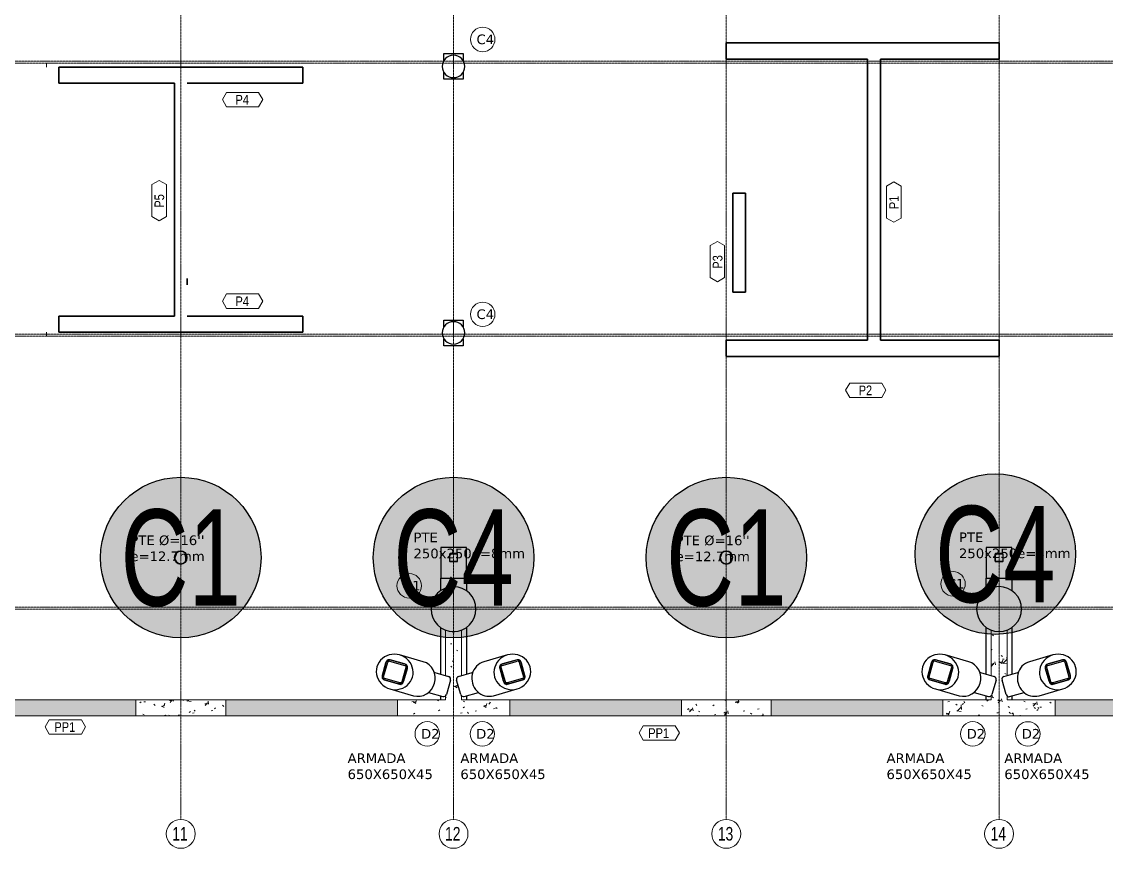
# Model space of a CAD drawing. Header units: millimetres. Extents: x 15962 to 71432, y 9666 to 72266.
# Drawn here: x 43343 to 60242, y 51482 to 64353 of the extents above; entities that cross this region are included whole.
import ezdxf
from ezdxf.enums import TextEntityAlignment as Align

# ---------------------------------------------------------------- set-up
doc = ezdxf.new("R2010")
doc.units = ezdxf.units.MM
doc.header["$LTSCALE"] = 2
doc.linetypes.add('Grid Line', pattern=[3.33375, 1.905, -0.47625, 0.47625, -0.47625])
doc.layers.add('CX', color=4, linetype='Continuous')
for name, color, linetype, lineweight in [('E_CIMENTACION-1', 254, 'Continuous', 18), ('E_CIMENTACION-2', 253, 'Continuous', 18), ('E_COLUMNAS-1', 1, 'Continuous', 25), ('E_DIM-1', 2, 'Continuous', 18), ('E_EJES', 8, 'Continuous', 9), ('E_EJES-1', 8, 'Grid Line', 9), ('E_MUROS-1', 10, 'Continuous', 18), ('E_MUROS-2', 253, 'Continuous', 18), ('E_MUROS-3', 2, 'Continuous', 35), ('E_TEXTO', 3, 'Continuous', 9)]:
    doc.layers.add(name, color=color, linetype=linetype, lineweight=lineweight)
doc.styles.add('Arial Narrow', font='verdana.ttf', dxfattribs={"height": 0.2})
doc.styles.add('Arial Narrow_1', font='', dxfattribs={"height": 0.3})
doc.styles.add('CX', font='ARIALUNI.ttf', dxfattribs={"width": 0.8, "height": 300})
doc.styles.add('Swis721 LtCn BT', font='swisscl.ttf', dxfattribs={"height": 0.42})
doc.styles.add('Yu Gothic UI Light', font='Yu Gothic UI Light.ttf', dxfattribs={"height": 0.3})
doc.styles.get('Arial Narrow_1').set_extended_font_data('Arial Narrow')
doc.dimstyles.new('CNI_COTAS_3_DECIMALES', dxfattribs={"dimscale": 0.3048, "dimtxt": 0.235657, "dimasz": 0.492126, "dimexe": 0.492126, "dimexo": 0.0625, "dimgap": 0.246063, "dimtad": 1, "dimdec": 3, "dimrnd": 0.001, "dimzin": 0, "dimdsep": 46, "dimtxsty": 'Yu Gothic UI Light', "dimblk1": 'OPEN30', "dimblk2": 'OPEN30', "dimsah": 1, "dimcen": 0.09, "dimdle": 0.246063, "dimazin": 0, "dimtfac": 1, "dimtdec": 4, "dimtix": 1, "dimtmove": 2, "dimatfit": 3, "dimfxl": 0.492126, "dimfxlon": 1, "dimtvp": 1, "dimtolj": 1, "dimtzin": 0, "dimlwd": 18, "dimlwe": 18, "dimarcsym": 2})
pattern_1 = [(50, (65902, -15123.9), (546.4937, -48.012), [57, -628.5]), (355, (65902, -15123.9), (-105.9267, 573.414), [45.5, -503]), (100.451, (65947.5, -15127.9), (441.0454, 525.2164), [48.5, -534.5]), (46.184, (65902, -14971.4), (813.123, -126.061), [85.5, -943]), (96.636, (65970, -14981.9), (711.9945, 742.252), [73, -801.5]), (351.184, (65902, -14971.4), (712.153, 742.122), [68.5, -754.5]), (21, (65978, -15009.4), (454.6974, -306.9377), [57, -628.5]), (326, (65978, -15009.4), (185.351, 552.8736), [45.5, -503]), (71.451, (66016, -15035.4), (640.377, 245.5415), [48.5, -534.5]), (37.5, (65902, -15123.88), (9.5104, 253.71993), [25, -471.5, 25, -485.5, -505]), (37.5, (65902, -15123.88), (9.5104, 253.71993), [-1007.5, 25, -479.5]), (7.5, (65902, -15123.88), (200.4608, 300.7382), [25, -266, 25, -460, -192.5]), (7.5, (65902, -15123.88), (200.4608, 300.7382), [-776.5, 25, -167.5]), (327.5, (65732, -15123.88), (406.9046, -17.34626), [25, -165.5, 25, -569, -788.5]), (327.5, (65732, -15123.88), (406.9046, -17.34626), [-785, 25, -763.5]), (317.5, (65656, -15123.88), (444.3365, 76.3765), [25, -222.5, 25, -369.5, -560]), (317.5, (65656, -15123.88), (444.3365, 76.3765), [-642.5, 25, -535])]

# ---------------------------------------------------------------- blocks, each defined once
blk = doc.blocks.new('CX')
at = {"layer": 'CX'}
h = blk.add_hatch(color=38, dxfattribs=at)
h.dxf.hatch_style = 1
h.paths.add_polyline_path([(0, -166.7, 1), (0, 166.7, 1)])
at = {"layer": 'CX', "color": 1}
blk.add_circle((0, 0), 166.7, dxfattribs=at)
at = {"layer": 'E_TEXTO', "color": 3, "style": 'CX', "width": 0.7}
blk.add_attdef('CX', text='', height=200, dxfattribs=at).set_placement((0, 0), align=Align.MIDDLE_CENTER)
blk = doc.blocks.new('EST_SCM_COLUMNA-METALICA-SECCION-CIRCULAR - EST_SCM_COLUMNA-TUBULAR-CIRCULAR_PTEØ_16__e_12_7mm-1354874-_0_00m_LOC COLUMNAS Y MUROS PISO 1')
at = {"layer": 'E_COLUMNAS-1'}
for radius, start, end in [(0.203, 360, 180), (0.203, 180, 360), (0.19, 0, 180), (0.19, 180, 0)]:
    blk.add_arc((0, 0), radius, start, end, dxfattribs=at)
blk = doc.blocks.new('EST_SCM_RECALCE_20 - EST_SCM_RECALCE_20-1579557-_0_00m_LOC COLUMNAS Y MUROS PISO 1')
at = {"layer": 'E_COLUMNAS-1'}
for p, q in [((-82.262, 142.582), (-83.062, 142.582)), ((-83.062, 142.582), (-83.062, 141.629)), ((-82.262, 141.629), (-82.262, 142.582)), ((-83.062, 141.629), (-82.262, 141.629)), ((-83.062, 141.235), (-83.062, 141.629)), ((-82.262, 141.629), (-82.262, 141.235)), ((-83.062, 138.633), (-83.062, 140.09)), ((-82.262, 140.09), (-82.262, 138.633)), ((-83.062, 137.832), (-83.062, 137.957)), ((-82.262, 137.957), (-82.262, 137.832))]:
    blk.add_line(p, q, dxfattribs=at)
blk = doc.blocks.new('EST_SCM_RECALCE_22 - EST_SCM_RECALCE_22-1579595-_0_00m_LOC COLUMNAS Y MUROS PISO 1')
at = {"layer": 'E_COLUMNAS-1'}
for p, q in [((-82.262, 142.582), (-83.062, 142.582)), ((-83.062, 142.582), (-83.062, 141.629)), ((-82.262, 141.629), (-82.262, 142.582)), ((-83.062, 141.629), (-82.262, 141.629)), ((-83.062, 141.235), (-83.062, 141.629)), ((-82.262, 141.629), (-82.262, 141.235)), ((-83.062, 138.633), (-83.062, 140.09)), ((-82.262, 140.09), (-82.262, 138.632)), ((-83.062, 137.832), (-83.062, 137.957)), ((-82.262, 137.957), (-82.262, 137.832))]:
    blk.add_line(p, q, dxfattribs=at)
blk = doc.blocks.new('EST_SCM_COLUMNA-METALICA-SECCION-CUADRADA - EST_SCM_COLUMNA-TUBULAR-CUADRADA_PTEØ_250x250e_8mm-3539288-_0_00m_LOC COLUMNAS Y MUROS PISO 1')
at = {"layer": 'E_COLUMNAS-1'}
for p, q in [((-0.125, 0.109), (-0.125, -0.109)), ((-0.117, -0.109), (-0.117, 0.109)), ((0.109, 0.125), (-0.109, 0.125)), ((-0.109, 0.117), (0.109, 0.117)), ((0.117, 0.109), (0.117, -0.109)), ((0.125, -0.109), (0.125, 0.109)), ((0.109, -0.117), (-0.109, -0.117)), ((-0.109, -0.125), (0.109, -0.125))]:
    blk.add_line(p, q, dxfattribs=at)
for centre, radius, start, end in [((-0.109, 0.109), 0.016, 90, 180), ((-0.109, 0.109), 0.008, 90, 180), ((0.109, 0.109), 0.016, 360, 90), ((0.109, 0.109), 0.008, 0, 90), ((-0.109, -0.109), 0.016, 180, 270), ((-0.109, -0.109), 0.008, 180, 270), ((0.109, -0.109), 0.016, 270, 360), ((0.109, -0.109), 0.008, 270, 360)]:
    blk.add_arc(centre, radius, start, end, dxfattribs=at)
blk = doc.blocks.new('EST_SCM_CAMISA_5 - EST_SCM_CAMISA_4-2886459-_0_00m_LOC COLUMNAS Y MUROS PISO 1')
at = {"layer": 'E_COLUMNAS-1'}
for p, q in [((-16.875, 138.609), (-16.767, 138.987)), ((-16.592, 139.07), (-16.195, 138.957)), ((-15.608, 139.023), (-16.342, 139.233)), ((-16.112, 138.8), (-16.22, 138.421)), ((-16.384, 138.335), (-16.781, 138.449)), ((-16.645, 138.175), (-15.91, 137.965))]:
    blk.add_line(p, q, dxfattribs=at)
at = {"layer": 'E_COLUMNAS-1', "flags": 128}
for points in [[(-16.342, 139.233), (-16.423, 139.25), (-16.505, 139.256), (-16.586, 139.251), (-16.666, 139.235), (-16.742, 139.207), (-16.813, 139.17), (-16.878, 139.123), (-16.935, 139.068), (-16.982, 139.005), (-17.02, 138.936), (-17.048, 138.862), (-17.063, 138.786), (-17.068, 138.707), (-17.06, 138.628), (-17.041, 138.551), (-17.011, 138.477), (-16.971, 138.408), (-16.92, 138.345), (-16.861, 138.289), (-16.795, 138.241), (-16.722, 138.203), (-16.645, 138.175)], [(-16.767, 138.987), (-16.755, 139.015), (-16.737, 139.039), (-16.713, 139.059), (-16.685, 139.072), (-16.654, 139.078), (-16.623, 139.078), (-16.592, 139.07)], [(-16.645, 138.175), (-16.564, 138.158), (-16.483, 138.152), (-16.401, 138.157), (-16.321, 138.174), (-16.245, 138.201), (-16.174, 138.238), (-16.109, 138.285), (-16.052, 138.34), (-16.005, 138.403), (-15.967, 138.472), (-15.94, 138.546), (-15.924, 138.623), (-15.919, 138.701), (-15.927, 138.78), (-15.946, 138.857), (-15.976, 138.931), (-16.016, 139), (-16.067, 139.063), (-16.126, 139.119), (-16.192, 139.167), (-16.265, 139.205), (-16.342, 139.233)], [(-16.195, 138.957), (-16.166, 138.942), (-16.141, 138.92), (-16.122, 138.893), (-16.111, 138.863), (-16.107, 138.832), (-16.112, 138.8)], [(-16.781, 138.449), (-16.809, 138.46), (-16.834, 138.477), (-16.854, 138.498), (-16.869, 138.524), (-16.877, 138.552), (-16.88, 138.58), (-16.875, 138.609)], [(-16.22, 138.421), (-16.231, 138.395), (-16.248, 138.372), (-16.27, 138.353), (-16.296, 138.339), (-16.325, 138.331), (-16.355, 138.33), (-16.384, 138.335)]]:
    blk.add_lwpolyline(points, dxfattribs=at)
at = {"layer": 'E_COLUMNAS-1'}
blk.add_ellipse((-15.759, 138.494), major_axis=(0.151, 0.529), ratio=0.954563, start_param=3.141593, end_param=6.283185, dxfattribs=at)
blk = doc.blocks.new('EST_SCM_CAMISA_6 - EST_SCM_CAMISA_4-2886477-_0_00m_LOC COLUMNAS Y MUROS PISO 1')
at = {"layer": 'E_COLUMNAS-1'}
for p, q in [((-12.982, 139.233), (-13.716, 139.023)), ((-13.129, 138.957), (-12.732, 139.07)), ((-12.558, 138.987), (-12.449, 138.609)), ((-13.104, 138.421), (-13.212, 138.8)), ((-12.543, 138.449), (-12.94, 138.335)), ((-13.414, 137.965), (-12.679, 138.175))]:
    blk.add_line(p, q, dxfattribs=at)
at = {"layer": 'E_COLUMNAS-1', "flags": 128}
for points in [[(-12.679, 138.175), (-12.602, 138.203), (-12.53, 138.241), (-12.463, 138.289), (-12.404, 138.345), (-12.354, 138.408), (-12.313, 138.477), (-12.283, 138.551), (-12.264, 138.628), (-12.257, 138.707), (-12.261, 138.786), (-12.277, 138.862), (-12.304, 138.936), (-12.342, 139.005), (-12.39, 139.068), (-12.446, 139.123), (-12.511, 139.17), (-12.582, 139.207), (-12.658, 139.235), (-12.738, 139.251), (-12.82, 139.256), (-12.901, 139.25), (-12.982, 139.233)], [(-12.982, 139.233), (-13.059, 139.205), (-13.132, 139.167), (-13.198, 139.119), (-13.257, 139.063), (-13.308, 139), (-13.348, 138.931), (-13.378, 138.857), (-13.397, 138.78), (-13.405, 138.701), (-13.401, 138.623), (-13.385, 138.546), (-13.357, 138.472), (-13.32, 138.403), (-13.272, 138.34), (-13.215, 138.285), (-13.15, 138.238), (-13.079, 138.201), (-13.003, 138.174), (-12.923, 138.157), (-12.842, 138.152), (-12.76, 138.158), (-12.679, 138.175)], [(-13.212, 138.8), (-13.217, 138.832), (-13.213, 138.863), (-13.202, 138.893), (-13.183, 138.92), (-13.158, 138.942), (-13.129, 138.957)], [(-12.732, 139.07), (-12.701, 139.078), (-12.67, 139.078), (-12.639, 139.072), (-12.611, 139.059), (-12.588, 139.039), (-12.569, 139.015), (-12.558, 138.987)], [(-12.449, 138.609), (-12.445, 138.58), (-12.447, 138.552), (-12.455, 138.524), (-12.47, 138.498), (-12.491, 138.477), (-12.515, 138.46), (-12.543, 138.449)], [(-12.94, 138.335), (-12.969, 138.33), (-12.999, 138.331), (-13.028, 138.339), (-13.054, 138.353), (-13.076, 138.372), (-13.093, 138.395), (-13.104, 138.42)]]:
    blk.add_lwpolyline(points, dxfattribs=at)
at = {"layer": 'E_COLUMNAS-1'}
blk.add_ellipse((-13.565, 138.494), major_axis=(-0.151, 0.529), ratio=0.954563, start_param=0, end_param=3.141593, dxfattribs=at)
blk = doc.blocks.new('EST_SCM_CAMISA_8 - EST_SCM_CAMISA_4-2886513-_0_00m_LOC COLUMNAS Y MUROS PISO 1')
at = {"layer": 'E_COLUMNAS-1'}
for p, q in [((-29.982, 139.233), (-30.716, 139.023)), ((-30.129, 138.957), (-29.732, 139.07)), ((-29.558, 138.987), (-29.449, 138.609)), ((-30.104, 138.421), (-30.212, 138.8)), ((-29.543, 138.449), (-29.94, 138.335)), ((-30.414, 137.965), (-29.679, 138.175))]:
    blk.add_line(p, q, dxfattribs=at)
at = {"layer": 'E_COLUMNAS-1', "flags": 128}
for points in [[(-29.679, 138.175), (-29.602, 138.203), (-29.53, 138.241), (-29.463, 138.289), (-29.404, 138.345), (-29.354, 138.408), (-29.313, 138.477), (-29.283, 138.551), (-29.264, 138.628), (-29.257, 138.707), (-29.261, 138.786), (-29.277, 138.862), (-29.304, 138.936), (-29.342, 139.005), (-29.39, 139.068), (-29.446, 139.123), (-29.511, 139.17), (-29.582, 139.207), (-29.658, 139.235), (-29.738, 139.251), (-29.82, 139.256), (-29.901, 139.25), (-29.982, 139.233)], [(-29.982, 139.233), (-30.059, 139.205), (-30.132, 139.167), (-30.198, 139.119), (-30.257, 139.063), (-30.308, 139), (-30.348, 138.931), (-30.378, 138.857), (-30.397, 138.78), (-30.405, 138.701), (-30.401, 138.623), (-30.385, 138.546), (-30.357, 138.472), (-30.32, 138.403), (-30.272, 138.34), (-30.215, 138.285), (-30.15, 138.238), (-30.079, 138.201), (-30.003, 138.174), (-29.923, 138.157), (-29.842, 138.152), (-29.76, 138.158), (-29.679, 138.175)], [(-30.212, 138.8), (-30.217, 138.832), (-30.213, 138.863), (-30.202, 138.893), (-30.183, 138.92), (-30.158, 138.942), (-30.129, 138.957)], [(-29.732, 139.07), (-29.701, 139.078), (-29.67, 139.078), (-29.639, 139.072), (-29.611, 139.059), (-29.588, 139.039), (-29.569, 139.015), (-29.558, 138.987)], [(-29.449, 138.609), (-29.445, 138.58), (-29.447, 138.552), (-29.455, 138.524), (-29.47, 138.498), (-29.491, 138.477), (-29.515, 138.46), (-29.543, 138.449)], [(-29.94, 138.335), (-29.969, 138.33), (-29.999, 138.331), (-30.028, 138.339), (-30.054, 138.353), (-30.076, 138.372), (-30.093, 138.395), (-30.104, 138.421)]]:
    blk.add_lwpolyline(points, dxfattribs=at)
at = {"layer": 'E_COLUMNAS-1'}
blk.add_ellipse((-30.565, 138.494), major_axis=(-0.151, 0.529), ratio=0.954563, start_param=0, end_param=3.141593, dxfattribs=at)
blk = doc.blocks.new('EST_SCM_CAMISA_9 - EST_SCM_CAMISA_4-2886757-_0_00m_LOC COLUMNAS Y MUROS PISO 1')
at = {"layer": 'E_COLUMNAS-1'}
for p, q in [((-33.875, 138.609), (-33.767, 138.987)), ((-33.592, 139.07), (-33.195, 138.957)), ((-32.608, 139.023), (-33.342, 139.233)), ((-33.112, 138.8), (-33.22, 138.421)), ((-33.384, 138.335), (-33.781, 138.449)), ((-33.645, 138.175), (-32.91, 137.965))]:
    blk.add_line(p, q, dxfattribs=at)
at = {"layer": 'E_COLUMNAS-1', "flags": 128}
for points in [[(-33.342, 139.233), (-33.423, 139.25), (-33.505, 139.256), (-33.586, 139.251), (-33.666, 139.235), (-33.742, 139.207), (-33.813, 139.17), (-33.878, 139.123), (-33.935, 139.068), (-33.982, 139.005), (-34.02, 138.936), (-34.048, 138.862), (-34.063, 138.786), (-34.068, 138.707), (-34.06, 138.628), (-34.041, 138.551), (-34.011, 138.477), (-33.971, 138.408), (-33.92, 138.345), (-33.861, 138.289), (-33.795, 138.241), (-33.722, 138.203), (-33.645, 138.175)], [(-33.767, 138.987), (-33.755, 139.015), (-33.737, 139.039), (-33.713, 139.059), (-33.685, 139.072), (-33.654, 139.078), (-33.623, 139.078), (-33.592, 139.07)], [(-33.645, 138.175), (-33.564, 138.158), (-33.483, 138.152), (-33.401, 138.157), (-33.321, 138.174), (-33.245, 138.201), (-33.174, 138.238), (-33.109, 138.285), (-33.052, 138.34), (-33.005, 138.403), (-32.967, 138.472), (-32.94, 138.546), (-32.924, 138.623), (-32.919, 138.701), (-32.927, 138.78), (-32.946, 138.857), (-32.976, 138.931), (-33.016, 139), (-33.067, 139.063), (-33.126, 139.119), (-33.192, 139.167), (-33.265, 139.205), (-33.342, 139.233)], [(-33.195, 138.957), (-33.166, 138.942), (-33.141, 138.92), (-33.122, 138.893), (-33.111, 138.863), (-33.107, 138.832), (-33.112, 138.8)], [(-33.781, 138.449), (-33.809, 138.46), (-33.834, 138.477), (-33.854, 138.498), (-33.869, 138.524), (-33.877, 138.552), (-33.88, 138.58), (-33.875, 138.609)], [(-33.22, 138.421), (-33.231, 138.395), (-33.248, 138.372), (-33.27, 138.353), (-33.296, 138.339), (-33.325, 138.331), (-33.355, 138.33), (-33.384, 138.335)]]:
    blk.add_lwpolyline(points, dxfattribs=at)
at = {"layer": 'E_COLUMNAS-1'}
blk.add_ellipse((-32.759, 138.494), major_axis=(0.151, 0.529), ratio=0.954563, start_param=3.141593, end_param=6.283185, dxfattribs=at)
blk = doc.blocks.new('Grid - CNI_NOMBRE EJES-372759-_0_00m_LOC COLUMNAS Y MUROS PISO 1')
at = {"layer": 'E_EJES'}
blk.add_circle((0, 0), 0.003, dxfattribs=at)
blk = doc.blocks.new('CNI_TAG COLUMNAS CONCRETO MARCA - CNI_COLUMNA CONCRETO-582370-_0_00m_LOC COLUMNAS Y MUROS PISO 1')
at = {"layer": 'E_TEXTO'}
for start, end in [(360, 180), (180, 360)]:
    blk.add_arc((0.00026, -0.00015), 0.00254, start, end, dxfattribs=at)
blk = doc.blocks.new('CNI_TAG PANTALLAS Y CONTENCIONES_MARCA - CNI_TAG PANTALLA_MARCA-583536-_0_00m_LOC COLUMNAS Y MUROS PISO 1')
at = {"layer": 'E_TEXTO'}
for p, q in [((-0.00291, 0.00304), (-0.00377, 0.00155)), ((0.00374, 0.00304), (-0.00291, 0.00304)), ((0.00461, 0.00155), (0.00374, 0.00304)), ((-0.00377, 0.00155), (-0.00291, 0.00005)), ((-0.00291, 0.00005), (0.00374, 0.00005)), ((0.00374, 0.00005), (0.00461, 0.00155))]:
    blk.add_line(p, q, dxfattribs=at)
blk = doc.blocks.new('_Open30')
at = {"color": 0, "linetype": 'ByBlock', "lineweight": -2}
for p, q in [((-1, 0), (0, 0)), ((0, 0), (-1, 0)), ((0, 0), (-1, 0))]:
    blk.add_line(p, q, dxfattribs=at)
blk = doc.blocks.new('*D46')
at = {"layer": 'Defpoints', "color": 0, "transparency": 16777216}
for p in [(43727, 63645), (43802, 63707), (43802, 63645)]:
    blk.add_point(p, dxfattribs=at)
at = {"layer": 'E_DIM-1', "color": 0, "lineweight": 18, "transparency": 16777216}
for p, q in [((43727, 63707), (43727, 63707)), ((43727, 63707), (43727, 63645)), ((43727, 63645), (43727, 63645))]:
    blk.add_line(p, q, dxfattribs=at)
at = {"layer": 'E_DIM-1', "color": 0, "lineweight": 18, "transparency": 16777216, "xscale": 0.15, "yscale": 0.15, "zscale": 0.15}
for p, rotation in [((43727, 63707), 90), ((43727, 63645), 270)]:
    blk.add_blockref('_Open30', p, dxfattribs=dict(at, rotation=rotation))
at = {"layer": 'E_DIM-1', "color": 0, "transparency": 16777216, "insert": (43618, 63964), "char_height": 0.3, "width": 0.828, "attachment_point": 1, "rotation": 90, "line_spacing_factor": 1.142579, "style": 'Yu Gothic UI Light'}
blk.add_mtext('\\A1;62.422', dxfattribs=at)
blk = doc.blocks.new('*D47')
at = {"layer": 'Defpoints', "color": 0, "transparency": 16777216}
for p in [(43802, 59520), (43727, 59457), (43802, 59457)]:
    blk.add_point(p, dxfattribs=at)
at = {"layer": 'E_DIM-1', "color": 0, "lineweight": 18, "transparency": 16777216}
for p, q in [((43727, 59520), (43727, 59520)), ((43727, 59520), (43727, 59457)), ((43727, 59457), (43727, 59457))]:
    blk.add_line(p, q, dxfattribs=at)
at = {"layer": 'E_DIM-1', "color": 0, "lineweight": 18, "transparency": 16777216, "xscale": 0.15, "yscale": 0.15, "zscale": 0.15}
for p, rotation in [((43727, 59520), 90), ((43727, 59457), 270)]:
    blk.add_blockref('_Open30', p, dxfattribs=dict(at, rotation=rotation))
at = {"layer": 'E_DIM-1', "color": 0, "transparency": 16777216, "insert": (43618, 59257), "char_height": 0.3, "width": 0.828, "attachment_point": 1, "rotation": 90, "line_spacing_factor": 1.142579, "style": 'Yu Gothic UI Light'}
blk.add_mtext('\\A1;62.578', dxfattribs=at)

msp = doc.modelspace()

# ---------------------------------------------------------------- hatches: boundary and pattern name
at = {"layer": 'E_CIMENTACION-1'}
h = msp.add_hatch(dxfattribs=at)
h.set_pattern_fill('FP_1', color=256, scale=500, style=0, pattern_type=2)
h.set_pattern_definition(pattern_1)
h.paths.add_polyline_path([(50536.3591, 53542.322), (50945.9505, 53542.322), (50945.9505, 53792.322), (50195.9505, 53792.322), (50195.9505, 53854.884), (50188.4362, 53863.2629), (50182.5941, 53876.0556), (50118.0262, 54102.0113), (50116.2269, 54115.9598), (50118.6465, 54129.6987), (50125.0482, 54141.8831), (50134.8054, 54151.3203), (50146.9629, 54157.0866), (50195.9505, 54171.3317), (50195.9505, 54880.9378), (50161.5371, 54869.2561), (50116.6346, 54860.3244), (50070.9505, 54857.3301), (50025.2663, 54860.3244), (49980.3638, 54869.2561), (49945.9505, 54880.9378), (49945.9505, 54171.0913), (49994.9381, 54157.0866), (50007.0956, 54151.3203), (50016.8527, 54141.8831), (50023.2544, 54129.6987), (50025.674, 54115.9598), (50023.8747, 54102.0113), (49959.3069, 53876.0556), (49953.4648, 53863.2629), (49945.9505, 53854.884), (49945.9505, 53792.322), (49195.9505, 53792.322), (49195.9505, 53542.322), (50111.3646, 53542.322)])
h = msp.add_hatch(dxfattribs=at)
h.set_pattern_fill('FP_1', color=256, scale=500, style=0, pattern_type=2)
h.set_pattern_definition(pattern_1)
h.paths.add_polyline_path([(59036.2479, 53542.322), (59445.9505, 53542.322), (59445.9505, 53792.322), (58695.9505, 53792.322), (58695.9505, 53854.4531), (58688.1273, 53863.18), (58682.2877, 53875.9739), (58617.7643, 54101.9423), (58615.9678, 54115.8911), (58618.3902, 54129.6294), (58624.7943, 54141.8124), (58634.5534, 54151.2475), (58646.7121, 54157.0111), (58695.9505, 54171.2772), (58695.9505, 54880.9378), (58661.5371, 54869.2561), (58616.6346, 54860.3244), (58570.9505, 54857.3301), (58525.2663, 54860.3244), (58480.3638, 54869.2561), (58445.9505, 54880.9378), (58445.9505, 54171.0913), (58494.9381, 54157.0866), (58507.0956, 54151.3203), (58516.8527, 54141.8831), (58523.2544, 54129.6987), (58525.674, 54115.9598), (58523.8747, 54102.0113), (58459.3069, 53876.0556), (58453.4648, 53863.2629), (58445.9505, 53854.884), (58445.9505, 53792.322), (57695.9505, 53792.322), (57695.9505, 53542.322), (58611.2535, 53542.322)])
h = msp.add_hatch(dxfattribs=at)
h.set_pattern_fill('FP_1', color=256, scale=500, style=0, pattern_type=2)
h.set_pattern_definition(pattern_1)
h.paths.add_polyline_path([(45121.0439, 53542.322), (46521.0439, 53542.322), (46521.0439, 53792.322), (45121.0439, 53792.322)])
h = msp.add_hatch(dxfattribs=at)
h.set_pattern_fill('FP_1', color=256, scale=500, style=0, pattern_type=2)
h.set_pattern_definition(pattern_1)
h.paths.add_polyline_path([(53936.3146, 53542.322), (55021.0439, 53542.322), (55021.0439, 53792.322), (53621.0439, 53792.322), (53621.0439, 53542.322)])
at = {"layer": 'E_MUROS-1'}
h = msp.add_hatch(color=256, dxfattribs=at)
h.paths.add_polyline_path([(46521.0439, 53542.322), (49195.9505, 53542.322), (49195.9505, 53792.322), (46521.0439, 53792.322)])
h.paths.add_polyline_path([(57695.9505, 53542.322), (57695.9505, 53792.322), (55021.0439, 53792.322), (55021.0439, 53542.322), (57336.2702, 53542.322)])
h.paths.add_polyline_path([(36621.0439, 53542.322), (36621.0439, 53792.322), (33945.9505, 53792.322), (33945.9505, 53542.322)])
h.paths.add_polyline_path([(38021.0439, 53542.322), (40695.9505, 53542.322), (40695.9505, 53792.322), (38021.0439, 53792.322)])
h.paths.add_polyline_path([(53621.0439, 53542.322), (53621.0439, 53792.322), (50945.9505, 53792.322), (50945.9505, 53542.322)])
h.paths.add_polyline_path([(42445.9505, 53542.322), (45121.0439, 53542.322), (45121.0439, 53792.322), (42445.9505, 53792.322)])
h = msp.add_hatch(color=256, dxfattribs=at)
h.paths.add_polyline_path([(69396.2849, 53542.322), (69396.2849, 53792.322), (67945.8451, 53792.322), (67945.8451, 53542.322)])
h.paths.add_polyline_path([(66195.8451, 53542.322), (66195.8451, 53792.322), (63521.0439, 53792.322), (63521.0439, 53542.322), (65836.159, 53542.322)])
h.paths.add_polyline_path([(62121.0439, 53542.322), (62121.0439, 53792.322), (59445.9505, 53792.322), (59445.9505, 53542.322), (60736.2257, 53542.322)])

# ---------------------------------------------------------------- linework, layer by layer
at = {"layer": 'E_CIMENTACION-2'}
for p, q in [((49945.9505, 54170.8502), (49945.9505, 54880.9378)), ((50195.9505, 54880.9378), (50195.9505, 54170.8502)), ((58445.9505, 54170.8502), (58445.9505, 54880.9378)), ((58695.9505, 54880.9378), (58695.9505, 54170.8455)), ((45121.0439, 53542.322), (45121.0439, 53792.322)), ((45121.0439, 53792.322), (46521.0439, 53792.322)), ((46521.0439, 53792.322), (46521.0439, 53542.322)), ((49195.9505, 53542.322), (49195.9505, 53792.322)), ((49195.9505, 53792.322), (49945.9505, 53792.322)), ((49945.9505, 53792.322), (49945.9505, 53854.884)), ((50195.9505, 53854.884), (50195.9505, 53792.322)), ((50195.9505, 53792.322), (50945.9505, 53792.322)), ((50945.9505, 53792.322), (50945.9505, 53542.322)), ((53621.0439, 53542.322), (53621.0439, 53792.322)), ((53621.0439, 53792.322), (55021.0439, 53792.322)), ((55021.0439, 53792.322), (55021.0439, 53542.322)), ((57695.9505, 53542.322), (57695.9505, 53792.322)), ((57695.9505, 53792.322), (58445.9505, 53792.322)), ((58445.9505, 53792.322), (58445.9505, 53854.884)), ((58695.9505, 53854.4531), (58695.9505, 53792.322)), ((58695.9505, 53792.322), (59445.9505, 53792.322)), ((59445.9505, 53792.322), (59445.9505, 53542.322)), ((46521.0439, 53542.322), (45121.0439, 53542.322)), ((50945.9505, 53542.322), (49195.9505, 53542.322)), ((55021.0439, 53542.322), (53621.0439, 53542.322)), ((59445.9505, 53542.322), (57695.9505, 53542.322))]:
    msp.add_line(p, q, dxfattribs=at)
at = {"layer": 'E_COLUMNAS-1'}
for p, q in [((49921.0309, 63857.3301), (50221.0309, 63857.3301)), ((49921.0309, 63747.0217), (49921.0309, 63857.3301)), ((50221.0309, 63857.3301), (50221.0309, 63747.0217)), ((49921.0309, 63500.0605), (49921.0309, 63567.6385)), ((50221.0309, 63567.6385), (50221.0309, 63514.2612)), ((49921.0309, 63457.3301), (49921.0309, 63500.0605)), ((50221.0309, 63457.3301), (49921.0309, 63457.3301)), ((50221.0309, 63514.2612), (50221.0309, 63457.3301)), ((49921.0383, 59707.3301), (50221.0383, 59707.3301)), ((49921.0383, 59597.0217), (49921.0383, 59707.3301)), ((50221.0383, 59707.3301), (50221.0383, 59597.0217)), ((49921.0383, 59307.3301), (49921.0383, 59417.6385)), ((50221.0383, 59417.6385), (50221.0383, 59307.3301)), ((50221.0383, 59307.3301), (49921.0383, 59307.3301)), ((49307.2767, 54352.9963), (49081.2278, 54417.2937)), ((49317.997, 54349.6359), (49081.2857, 54417.2772)), ((51060.6152, 54417.2772), (50823.904, 54349.6359)), ((51060.6731, 54417.2937), (50834.6242, 54352.9963)), ((57807.2767, 54352.9963), (57581.2278, 54417.2937)), ((57817.997, 54349.6359), (57581.2857, 54417.2772)), ((59560.759, 54417.2636), (59324.0344, 54349.6689)), ((59560.8075, 54417.2774), (59334.3859, 54352.874)), ((49023.5888, 54386.9632), (48958.9942, 54161.0151)), ((48981.6581, 54154.5388), (49046.2527, 54380.4869)), ((49075.1011, 54395.6439), (49311.8124, 54328.0026)), ((49328.2916, 54299.893), (49263.697, 54073.9449)), ((49286.3608, 54067.4686), (49350.9555, 54293.4167)), ((50790.9455, 54293.4167), (50855.5401, 54067.4686)), ((50878.204, 54073.9449), (50813.6093, 54299.893)), ((50830.0886, 54328.0026), (51066.7998, 54395.6439)), ((51095.6483, 54380.4869), (51160.2429, 54154.5388)), ((51182.9067, 54161.0151), (51118.3121, 54386.9632)), ((57523.5888, 54386.9632), (57458.9942, 54161.0151)), ((57481.6581, 54154.5388), (57546.2527, 54380.4869)), ((57575.1011, 54395.6439), (57811.8124, 54328.0026)), ((57828.2916, 54299.893), (57763.697, 54073.9449)), ((57786.3608, 54067.4686), (57850.9555, 54293.4167)), ((59291.064, 54293.4559), (59355.6098, 54067.4939)), ((59378.2749, 54073.9657), (59313.7291, 54299.9277)), ((59330.2143, 54328.0342), (59566.9389, 54395.6289)), ((59595.7839, 54380.4661), (59660.3297, 54154.504)), ((59682.9949, 54160.9759), (59618.4491, 54386.9379)), ((48991.9527, 54104.7958), (49228.664, 54037.1545)), ((49234.8485, 54058.7879), (48998.1373, 54126.4292)), ((49779.2039, 54218.7612), (49769.9927, 54221.3813)), ((49779.2565, 54218.7462), (49994.9381, 54157.0866)), ((50023.8747, 54102.0113), (49959.3069, 53876.0556)), ((50182.5941, 53876.0556), (50118.0262, 54102.0113)), ((50146.9629, 54157.0866), (50362.6445, 54218.7462)), ((50371.9082, 54221.3813), (50362.6971, 54218.7612)), ((51143.7636, 54126.4292), (50907.0524, 54058.7879)), ((50913.237, 54037.1545), (51149.9482, 54104.7958)), ((57491.9527, 54104.7958), (57728.664, 54037.1545)), ((57734.8485, 54058.7879), (57498.1373, 54126.4292)), ((58279.2039, 54218.7612), (58269.9927, 54221.3813)), ((58279.2565, 54218.7462), (58494.9381, 54157.0866)), ((58523.8747, 54102.0113), (58459.3069, 53876.0556)), ((58682.2877, 53875.9739), (58617.7643, 54101.9423)), ((58646.7121, 54157.0111), (58862.407, 54218.6241)), ((58871.8898, 54221.3215), (58862.4511, 54218.6367)), ((59643.8445, 54126.3975), (59407.12, 54058.8029)), ((59413.2999, 54037.1682), (59650.0244, 54104.7629)), ((49228.7218, 54037.138), (49252.8102, 54030.2863)), ((49680.3821, 53908.6676), (49905.6947, 53844.5797)), ((50236.2063, 53844.5797), (50461.5188, 53908.6676)), ((50889.0908, 54030.2863), (50913.1791, 54037.138)), ((57728.7218, 54037.138), (57752.8102, 54030.2863)), ((58180.3821, 53908.6676), (58405.6947, 53844.5797)), ((58735.9025, 53844.489), (58961.5225, 53908.6645)), ((59389.163, 54030.3027), (59413.2514, 54037.1544))]:
    msp.add_line(p, q, dxfattribs=at)
at = {"layer": 'E_COLUMNAS-1', "flags": 128}
for points in [[(49081.2857, 54417.2772), (49066.6733, 54419.1622), (49052.2805, 54416.6274), (49039.5161, 54409.921), (49029.6296, 54399.6994), (49023.5888, 54386.9632)], [(51118.3121, 54386.9632), (51112.2713, 54399.6994), (51102.3849, 54409.921), (51089.6205, 54416.6274), (51075.2276, 54419.1622), (51060.6152, 54417.2772)], [(57581.2857, 54417.2772), (57566.6733, 54419.1622), (57552.2805, 54416.6274), (57539.5161, 54409.921), (57529.6296, 54399.6994), (57523.5888, 54386.9632)], [(59618.4491, 54386.9379), (59612.411, 54399.6754), (59602.5268, 54409.899), (59589.7639, 54416.608), (59575.3717, 54419.1456), (59560.759, 54417.2636)], [(49046.2527, 54380.4869), (49050.3446, 54388.2726), (49057.2639, 54393.8871), (49065.9573, 54396.4755)], [(49311.8124, 54328.0026), (49320.0147, 54323.8775), (49326.0267, 54317.0869), (49328.9332, 54308.6647), (49328.2916, 54299.893)], [(49350.9555, 54293.4167), (49352.5593, 54307.4208), (49349.5691, 54321.3219), (49342.2776, 54333.7594), (49331.3986, 54343.5157), (49317.997, 54349.6359)], [(50823.904, 54349.6359), (50810.5024, 54343.5157), (50799.6233, 54333.7594), (50792.3319, 54321.3219), (50789.3417, 54307.4208), (50790.9455, 54293.4167)], [(50813.6093, 54299.893), (50812.9678, 54308.6647), (50815.8742, 54317.0869), (50821.8863, 54323.8775), (50830.0886, 54328.0026)], [(51075.9437, 54396.4755), (51084.637, 54393.8871), (51091.5563, 54388.2726), (51095.6483, 54380.4869)], [(57546.2527, 54380.4869), (57550.3446, 54388.2726), (57557.2639, 54393.8871), (57565.9573, 54396.4755)], [(57811.8124, 54328.0026), (57820.0147, 54323.8775), (57826.0267, 54317.0869), (57828.9332, 54308.6647), (57828.2916, 54299.893)], [(57850.9555, 54293.4167), (57852.5593, 54307.4208), (57849.5691, 54321.3219), (57842.2776, 54333.7594), (57831.3986, 54343.5157), (57817.997, 54349.6359)], [(59324.0344, 54349.6689), (59310.6315, 54343.5513), (59299.7505, 54333.7971), (59292.4564, 54321.361), (59289.4632, 54307.4604), (59291.064, 54293.4559)], [(59313.7291, 54299.9277), (59313.0895, 54308.6996), (59315.9977, 54317.1213), (59322.0112, 54323.9107), (59330.2143, 54328.0342)], [(59576.0829, 54396.4587), (59584.7756, 54393.8685), (59591.6937, 54388.2527), (59595.7839, 54380.4661)], [(48958.9942, 54161.0151), (48957.3904, 54147.011), (48960.3806, 54133.1099), (48967.6721, 54120.6724), (48978.5511, 54110.916), (48991.9527, 54104.7958)], [(48998.1373, 54126.4292), (48989.935, 54130.5543), (48983.923, 54137.3449), (48981.0165, 54145.7671), (48981.6581, 54154.5388)], [(51160.2429, 54154.5388), (51160.8845, 54145.7671), (51157.978, 54137.3449), (51151.966, 54130.5543), (51143.7636, 54126.4292)], [(51149.9482, 54104.7958), (51163.3499, 54110.916), (51174.2289, 54120.6724), (51181.5203, 54133.1099), (51184.5105, 54147.011), (51182.9067, 54161.0151)], [(57458.9942, 54161.0151), (57457.3904, 54147.011), (57460.3806, 54133.1099), (57467.6721, 54120.6724), (57478.5511, 54110.916), (57491.9527, 54104.7958)], [(57498.1373, 54126.4292), (57489.935, 54130.5543), (57483.923, 54137.3449), (57481.0165, 54145.7671), (57481.6581, 54154.5388)], [(59660.3297, 54154.504), (59660.9694, 54145.7322), (59658.0611, 54137.3105), (59652.0477, 54130.521), (59643.8445, 54126.3975)], [(59650.0244, 54104.7629), (59663.4273, 54110.8804), (59674.3084, 54120.6347), (59681.6025, 54133.0708), (59684.5956, 54146.9714), (59682.9949, 54160.9759)], [(49228.664, 54037.1545), (49243.2764, 54035.2696), (49257.6692, 54037.8044), (49270.4336, 54044.5108), (49280.32, 54054.7324), (49286.3608, 54067.4686)], [(49263.697, 54073.9449), (49259.6051, 54066.1592), (49252.6857, 54060.5447), (49243.9924, 54057.9562), (49234.8485, 54058.7879)], [(50855.5401, 54067.4686), (50861.5809, 54054.7324), (50871.4674, 54044.5108), (50884.2317, 54037.8044), (50898.6246, 54035.2696), (50913.237, 54037.1545)], [(50907.0524, 54058.7879), (50897.9086, 54057.9562), (50889.2152, 54060.5447), (50882.2959, 54066.1592), (50878.204, 54073.9449)], [(57728.664, 54037.1545), (57743.2764, 54035.2696), (57757.6692, 54037.8044), (57770.4336, 54044.5108), (57780.32, 54054.7324), (57786.3608, 54067.4686)], [(57763.697, 54073.9449), (57759.6051, 54066.1592), (57752.6857, 54060.5447), (57743.9924, 54057.9562), (57734.8485, 54058.7879)], [(59355.6098, 54067.4939), (59361.6478, 54054.7564), (59371.532, 54044.5328), (59384.2949, 54037.8238), (59398.6871, 54035.2861), (59413.2999, 54037.1682)], [(59407.12, 54058.8029), (59397.976, 54057.973), (59389.2833, 54060.5632), (59382.3652, 54066.1791), (59378.2749, 54073.9657)]]:
    msp.add_lwpolyline(points, dxfattribs=at)
at = {"layer": 'E_COLUMNAS-1'}
for centre, radius, start, end in [((50071.0309, 63657.3301), 175, 0, 180), ((50071.0309, 63657.3301), 175, 180, 0), ((50071.0383, 59507.3301), 175, 0, 180), ((50071.0383, 59507.3301), 175, 180, 0), ((50070.9505, 55207.3301), 350, 0, 180), ((58570.9505, 55207.3301), 350, 0, 180), ((50070.9505, 55207.3301), 350, 180, 0), ((58570.9505, 55207.3301), 350, 180, 0)]:
    msp.add_arc(centre, radius, start, end, dxfattribs=at)
for centre, major_axis, start_param, end_param in [((49982.574, 54113.8185), (12.3115, 43.2831), 4.7111156984, 6.2819120252), ((50159.3269, 54113.8185), (-12.3115, 43.2831), 0.001273282, 1.5720696088), ((58482.574, 54113.8185), (12.3115, 43.2831), 4.7111156984, 6.2819120252), ((58659.0676, 54113.7406), (-12.3115, 43.2831), 0.0010669628, 1.5718632896), ((49918.0061, 53887.8628), (12.3115, 43.2831), 3.1403193716, 4.7111156984), ((50223.8948, 53887.8628), (-12.3115, 43.2831), 1.5720696088, 3.1428659356), ((58418.0061, 53887.8628), (12.3115, 43.2831), 3.1403193716, 4.7111156984), ((58723.591, 53887.7722), (-12.3115, 43.2831), 1.5718632896, 3.1426596164)]:
    msp.add_ellipse(centre, major_axis=major_axis, ratio=0.9545626407, start_param=start_param, end_param=end_param, dxfattribs=at)
at = {"layer": 'E_EJES-1'}
for p, q in [((45820.9505, 51932.2837), (45820.9505, 71816.0479)), ((50070.9505, 51932.2837), (50070.9505, 71816.0479)), ((54320.9505, 51932.2837), (54320.9505, 71816.0479)), ((58570.9505, 51932.2837), (58570.9505, 71816.0479)), ((22135.2255, 63736.6376), (69206.488, 63736.6376)), ((16412.4471, 63707.3301), (70981.8997, 63707.3301)), ((22135.2255, 59486.6376), (69206.488, 59486.6376)), ((16412.4471, 59457.3301), (70981.8997, 59457.3301)), ((16412.4471, 55207.3301), (70981.8997, 55207.3301)), ((22135.2255, 55236.6376), (69206.488, 55236.6376))]:
    msp.add_line(p, q, dxfattribs=at)
at = {"layer": 'E_MUROS-2'}
for p, q in [((42445.9505, 53792.322), (45121.0439, 53792.322)), ((46521.0439, 53792.322), (49195.9505, 53792.322)), ((50945.9505, 53792.322), (53621.0439, 53792.322)), ((55021.0439, 53792.322), (57695.9505, 53792.322)), ((59445.9505, 53792.322), (62121.0439, 53792.322)), ((45121.0439, 53542.322), (42445.9505, 53542.322)), ((49195.9505, 53542.322), (46521.0439, 53542.322)), ((53621.0439, 53542.322), (50945.9505, 53542.322)), ((57695.9505, 53542.322), (55021.0439, 53542.322)), ((62121.0439, 53542.322), (59445.9505, 53542.322))]:
    msp.add_line(p, q, dxfattribs=at)
at = {"layer": 'E_MUROS-3'}
for p, q in [((54321.0497, 64022.4333), (58571.0497, 64022.4333)), ((54321.0497, 63772.4333), (54321.0497, 64022.4333)), ((58571.0497, 63772.4333), (58571.0497, 64022.4333)), ((56521.075, 63772.4333), (54321.0497, 63772.4333)), ((56521.075, 59392.4333), (56521.075, 63772.4333)), ((56721.075, 63772.4333), (56721.075, 59392.4333)), ((58571.0497, 63772.4333), (56721.075, 63772.4333)), ((43921.05, 63644.9081), (47721.05, 63644.9081)), ((43921.05, 63644.9081), (43921.05, 63394.9081)), ((47721.05, 63644.9081), (47721.05, 63394.9081)), ((45721.0508, 63394.9081), (43921.05, 63394.9081)), ((45721.0508, 59769.9081), (45721.0508, 63394.9081)), ((47721.05, 63394.9081), (45921.0508, 63394.9081)), ((54421.0559, 60143.6255), (54421.0559, 61685.6755)), ((54621.0559, 61685.6755), (54421.0559, 61685.6755)), ((54621.0559, 61685.6755), (54621.0559, 60143.6255)), ((45921.0508, 60354.9224), (45921.0508, 60254.9224)), ((54621.0559, 60143.6255), (54421.0559, 60143.6255)), ((43921.0569, 59769.9081), (45721.0508, 59769.9081)), ((43921.0569, 59769.9081), (43921.0569, 59519.9081)), ((45921.0508, 59769.9081), (47721.0569, 59769.9081)), ((47721.0569, 59769.9081), (47721.0569, 59519.9081)), ((47721.0569, 59519.9081), (43921.0569, 59519.9081)), ((54321.0577, 59392.4333), (56521.075, 59392.4333)), ((54321.0577, 59142.4333), (54321.0577, 59392.4333)), ((56721.075, 59392.4333), (58571.0577, 59392.4333)), ((58571.0577, 59142.4333), (58571.0577, 59392.4333)), ((58571.0577, 59142.4333), (54321.0577, 59142.4333))]:
    msp.add_line(p, q, dxfattribs=at)

# ---------------------------------------------------------------- block references
at = {"xscale": 7.5, "yscale": 7.5, "zscale": 7.5}
for p, values in [((58512.4505, 56063.5208), {'CX': 'C4'}), ((45820.9505, 56009.0208), {'CX': 'C1'}), ((50070.9505, 56009.0208), {'CX': 'C4'}), ((54320.9505, 56009.0208), {'CX': 'C1'})]:
    msp.add_blockref('CX', p, dxfattribs=at).add_auto_attribs(values)
at = {"layer": 'E_COLUMNAS-1', "xscale": 500, "yscale": 500, "zscale": 500, "rotation": 89.9999999999999}
for p in [(45820.9505, 56009.0208), (54320.9505, 56009.0208)]:
    msp.add_blockref('EST_SCM_COLUMNA-METALICA-SECCION-CIRCULAR - EST_SCM_COLUMNA-TUBULAR-CIRCULAR_PTEØ_16__e_12_7mm-1354874-_0_00m_LOC COLUMNAS Y MUROS PISO 1', p, dxfattribs=at)
at = {"layer": 'E_COLUMNAS-1', "xscale": 500, "yscale": 500, "zscale": 500}
for name, p in [('EST_SCM_RECALCE_20 - EST_SCM_RECALCE_20-1579557-_0_00m_LOC COLUMNAS Y MUROS PISO 1', (91401.9991, -15123.8799)), ('EST_SCM_RECALCE_22 - EST_SCM_RECALCE_22-1579595-_0_00m_LOC COLUMNAS Y MUROS PISO 1', (99901.9991, -15123.8799)), ('EST_SCM_COLUMNA-METALICA-SECCION-CUADRADA - EST_SCM_COLUMNA-TUBULAR-CUADRADA_PTEØ_250x250e_8mm-3539288-_0_00m_LOC COLUMNAS Y MUROS PISO 1', (50070.9505, 56009.0208)), ('EST_SCM_COLUMNA-METALICA-SECCION-CUADRADA - EST_SCM_COLUMNA-TUBULAR-CUADRADA_PTEØ_250x250e_8mm-3539288-_0_00m_LOC COLUMNAS Y MUROS PISO 1', (58570.9505, 56009.0208)), ('EST_SCM_CAMISA_9 - EST_SCM_CAMISA_4-2886757-_0_00m_LOC COLUMNAS Y MUROS PISO 1', (65901.9991, -15123.8799)), ('EST_SCM_CAMISA_8 - EST_SCM_CAMISA_4-2886513-_0_00m_LOC COLUMNAS Y MUROS PISO 1', (65901.9991, -15123.8799)), ('EST_SCM_CAMISA_5 - EST_SCM_CAMISA_4-2886459-_0_00m_LOC COLUMNAS Y MUROS PISO 1', (65901.9991, -15123.8799)), ('EST_SCM_CAMISA_6 - EST_SCM_CAMISA_4-2886477-_0_00m_LOC COLUMNAS Y MUROS PISO 1', (65901.9991, -15123.8799))]:
    msp.add_blockref(name, p, dxfattribs=at)
at = {"layer": 'E_EJES', "xscale": 74999.99999999993, "yscale": 74999.99999999993, "zscale": 74999.99999999993}
for p in [(45820.9505, 51707.2837), (50070.9505, 51707.2837), (54320.9505, 51707.2837), (58570.9505, 51707.2837)]:
    msp.add_blockref('Grid - CNI_NOMBRE EJES-372759-_0_00m_LOC COLUMNAS Y MUROS PISO 1', p, dxfattribs=at)
at = {"layer": 'E_TEXTO', "xscale": 74999.99999999993, "yscale": 74999.99999999993, "zscale": 74999.99999999993}
for name, p in [('CNI_TAG COLUMNAS CONCRETO MARCA - CNI_COLUMNA CONCRETO-582370-_0_00m_LOC COLUMNAS Y MUROS PISO 1', (50506.0491, 64088.3987)), ('CNI_TAG PANTALLAS Y CONTENCIONES_MARCA - CNI_TAG PANTALLA_MARCA-583536-_0_00m_LOC COLUMNAS Y MUROS PISO 1', (46753.0343, 63024.0148)), ('CNI_TAG PANTALLAS Y CONTENCIONES_MARCA - CNI_TAG PANTALLA_MARCA-583536-_0_00m_LOC COLUMNAS Y MUROS PISO 1', (46753.0413, 59886.3128)), ('CNI_TAG COLUMNAS CONCRETO MARCA - CNI_COLUMNA CONCRETO-582370-_0_00m_LOC COLUMNAS Y MUROS PISO 1', (50506.0491, 59808.1037)), ('CNI_TAG PANTALLAS Y CONTENCIONES_MARCA - CNI_TAG PANTALLA_MARCA-583536-_0_00m_LOC COLUMNAS Y MUROS PISO 1', (56462.7502, 58498.8707)), ('CNI_TAG COLUMNAS CONCRETO MARCA - CNI_COLUMNA CONCRETO-582370-_0_00m_LOC COLUMNAS Y MUROS PISO 1', (49360.8851, 55581.2617)), ('CNI_TAG COLUMNAS CONCRETO MARCA - CNI_COLUMNA CONCRETO-582370-_0_00m_LOC COLUMNAS Y MUROS PISO 1', (57834.213, 55611.2617)), ('CNI_TAG PANTALLAS Y CONTENCIONES_MARCA - CNI_TAG PANTALLA_MARCA-583536-_0_00m_LOC COLUMNAS Y MUROS PISO 1', (43991.4158, 53256.8542)), ('CNI_TAG COLUMNAS CONCRETO MARCA - CNI_COLUMNA CONCRETO-582370-_0_00m_LOC COLUMNAS Y MUROS PISO 1', (49641.6745, 53274.8179)), ('CNI_TAG COLUMNAS CONCRETO MARCA - CNI_COLUMNA CONCRETO-582370-_0_00m_LOC COLUMNAS Y MUROS PISO 1', (50500.2265, 53274.8179)), ('CNI_TAG COLUMNAS CONCRETO MARCA - CNI_COLUMNA CONCRETO-582370-_0_00m_LOC COLUMNAS Y MUROS PISO 1', (58141.6745, 53274.8179)), ('CNI_TAG COLUMNAS CONCRETO MARCA - CNI_COLUMNA CONCRETO-582370-_0_00m_LOC COLUMNAS Y MUROS PISO 1', (59000.1395, 53274.7645)), ('CNI_TAG PANTALLAS Y CONTENCIONES_MARCA - CNI_TAG PANTALLA_MARCA-583536-_0_00m_LOC COLUMNAS Y MUROS PISO 1', (53243.9816, 53162.3743))]:
    msp.add_blockref(name, p, dxfattribs=at)
for p, rotation in [((45600.2146, 61537.0445), 89.99999999999982), ((57047.2454, 61514.0262), 89.99999999999991), ((54298.9969, 60587.6432), 89.99999999999991)]:
    msp.add_blockref('CNI_TAG PANTALLAS Y CONTENCIONES_MARCA - CNI_TAG PANTALLA_MARCA-583536-_0_00m_LOC COLUMNAS Y MUROS PISO 1', p, dxfattribs=dict(at, rotation=rotation))

# ---------------------------------------------------------------- texts
at = {"layer": 'E_EJES', "char_height": 210, "width": 312.658125, "attachment_point": 1, "style": 'Swis721 LtCn BT'}
for s, insert in [('11', (45689.2339, 51813.5834)), ('12', (49939.2339, 51813.5834)), ('13', (54189.2339, 51813.5834)), ('14', (58439.2339, 51813.5834))]:
    msp.add_mtext(s, dxfattribs=dict(at, insert=insert))
at = {"layer": 'E_TEXTO', "char_height": 150, "attachment_point": 1}
for s, insert, width, style in [('C4', (50428.9412, 64154.0044), 229.984102, 'Arial Narrow'), ('P4', (46673.1139, 63212.6674), 264.556875, 'Arial Narrow_1'), ('P4', (46673.1209, 60074.9653), 264.556875, 'Arial Narrow_1'), ('C4', (50428.9412, 59873.7094), 229.984102, 'Arial Narrow'), ('P2', (56382.8298, 58687.5233), 264.556875, 'Arial Narrow_1'), ("PTE Ø=16'' e=12.7mm", (45036.0154, 56354.315), 1844.98357, 'Arial Narrow'), ('PTE 250x250e=8mm', (49447.1451, 56398.4025), 1722.325383, 'Arial Narrow'), ("PTE Ø=16'' e=12.7mm", (53530.9337, 56352.1552), 1844.98357, 'Arial Narrow'), ('PTE 250x250e=8mm', (57945.5732, 56400.3556), 1722.325383, 'Arial Narrow'), ('C1', (49283.7772, 55646.8674), 229.984102, 'Arial Narrow'), ('C1', (57757.1051, 55676.8674), 229.984102, 'Arial Narrow'), ('PP1', (43851.8704, 53445.5067), 408.860625, 'Arial Narrow_1'), ('D2', (49564.5665, 53340.4236), 229.984102, 'Arial Narrow'), ('D2', (50423.1186, 53340.4236), 229.984102, 'Arial Narrow'), ('PP1', (53104.4362, 53351.0268), 408.860625, 'Arial Narrow_1'), ('D2', (58064.5665, 53340.4236), 229.984102, 'Arial Narrow'), ('D2', (58923.0315, 53340.3702), 229.984102, 'Arial Narrow'), ('ARMADA 650X650X45', (48420.3582, 52960.6415), 1885.869633, 'Arial Narrow'), ('ARMADA 650X650X45', (50177.3173, 52960.6415), 1885.869633, 'Arial Narrow'), ('ARMADA 650X650X45', (56816.9673, 52960.6415), 1885.869633, 'Arial Narrow'), ('ARMADA 650X650X45', (58652.5601, 52960.6415), 1885.869633, 'Arial Narrow')]:
    msp.add_mtext(s, dxfattribs=dict(at, insert=insert, width=width, style=style))
at = {"layer": 'E_TEXTO', "char_height": 150, "width": 264.556875, "attachment_point": 1, "rotation": 90, "style": 'Arial Narrow_1'}
for s, insert in [('P5', (45411.562, 61457.1241)), ('P1', (56858.5928, 61434.1058)), ('P3', (54110.3443, 60507.7228))]:
    msp.add_mtext(s, dxfattribs=dict(at, insert=insert))

# ---------------------------------------------------------------- dimensions: what is measured, and where the dimension line sits
at = {"layer": 'E_DIM-1'}
for base, p1, p2, override, picture, middle in [((43727.0616, 63644.9081), (43802.0616, 63707.3301), (43802.0616, 63644.9081), {"dimpost": '<>', "dimfxl": 0.124844}, '*D46', (43617.7842, 63964.8612)), ((43727.0616, 59457.3301), (43802.0616, 59519.9081), (43802.0616, 59457.3301), {"dimpost": '<>', "dimfxl": 0.125156}, '*D47', (43617.7842, 59257.7415))]:
    dim = msp.add_linear_dim(base=base, p1=p1, p2=p2, angle=90, dimstyle='CNI_COTAS_3_DECIMALES', override=override, dxfattribs=at)
    dim.commit()
    dim.dimension.update_dxf_attribs({"geometry": picture, "text_midpoint": middle, "dimtype": 160, "text_rotation": 90})

doc.saveas('drawing.dxf')
